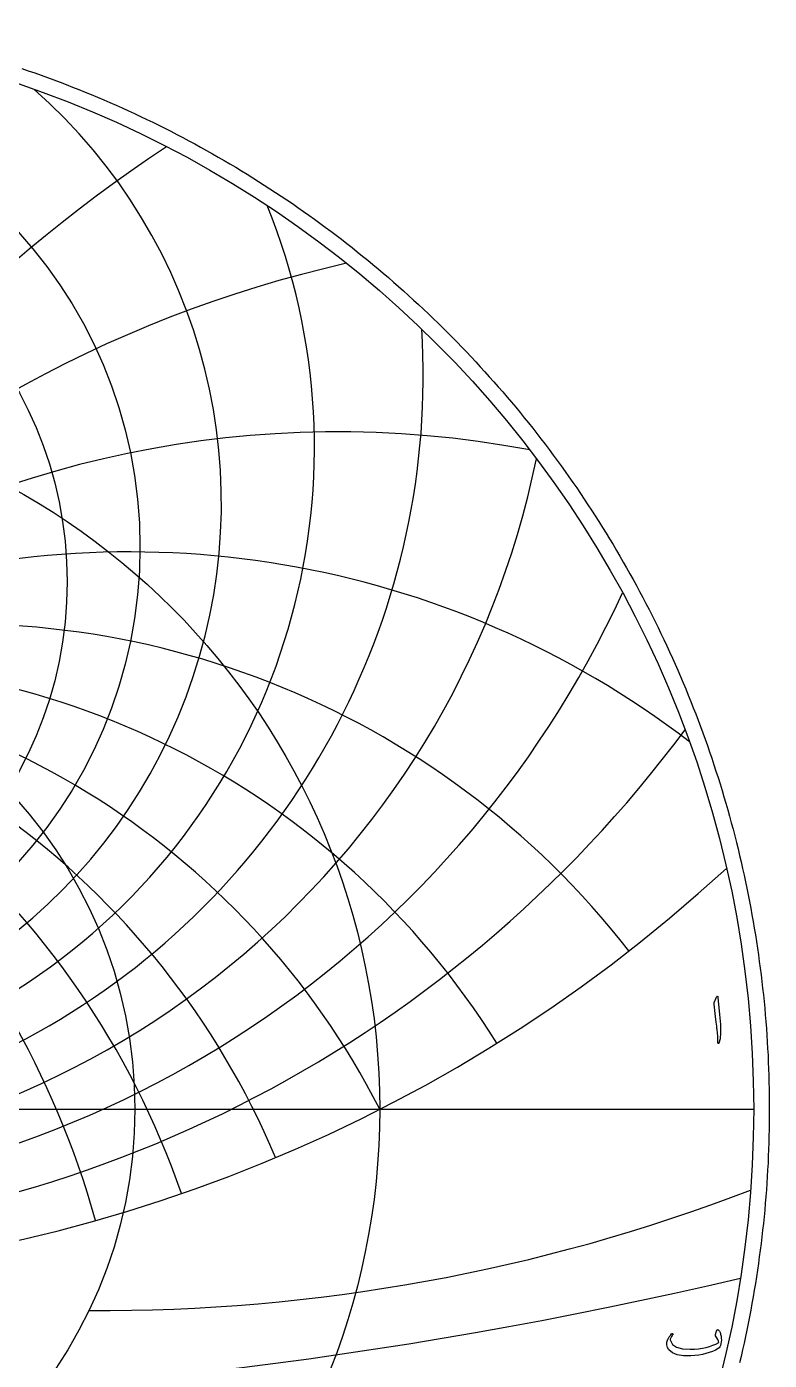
# Model space of a CAD drawing. Header units: millimetres. Extents: x -69 to 69, y -69 to 71.
# Drawn here: x 22.3 to 68.9, y -15.8 to 68 of the extents above; entities that cross this region are included whole.
import ezdxf

# ---------------------------------------------------------------- set-up
doc = ezdxf.new("R2010")
doc.units = ezdxf.units.MM
for name, color, linetype in [('CUT_OUTER', 1, 'Continuous'), ('ENGRAVE', 7, 'Continuous'), ('ENGRAVE_FINE', 8, 'Continuous'), ('TEXT', 5, 'Continuous')]:
    doc.layers.add(name, color=color, linetype=linetype)

msp = doc.modelspace()

# ---------------------------------------------------------------- linework, layer by layer
at = {"layer": 'CUT_OUTER'}
msp.add_lwpolyline([(22.0241, 65.3194), (22.4245, 65.1831), (22.824, 65.0443), (23.2227, 64.903), (23.6205, 64.7593), (24.0174, 64.6131), (24.4134, 64.4645), (24.8085, 64.3135), (25.2026, 64.1601), (25.5958, 64.0042), (25.9881, 63.846), (26.3793, 63.6853), (26.7696, 63.5223), (27.1589, 63.3568), (27.5471, 63.189), (27.9343, 63.0188), (28.3204, 62.8462), (28.7055, 62.6712), (29.0895, 62.4939), (29.4724, 62.3142), (29.8542, 62.1322), (30.2349, 61.9479), (30.6144, 61.7612), (30.9928, 61.5722), (31.37, 61.3809), (31.7461, 61.1872), (32.1209, 60.9913), (32.4946, 60.793), (32.867, 60.5925), (33.2381, 60.3897), (33.6081, 60.1846), (33.9767, 59.9773), (34.3441, 59.7677), (34.7102, 59.5558), (35.0749, 59.3417), (35.4384, 59.1254), (35.8005, 58.9068), (36.1613, 58.686), (36.5207, 58.4631), (36.8787, 58.2379), (37.2354, 58.0105), (37.5906, 57.7809), (37.9444, 57.5492), (38.2968, 57.3153), (38.6478, 57.0792), (38.9973, 56.841), (39.3453, 56.6006), (39.6919, 56.3582), (40.037, 56.1136), (40.3805, 55.8668), (40.7225, 55.618), (41.063, 55.3671), (41.402, 55.1141), (41.7394, 54.859), (42.0752, 54.6019), (42.4095, 54.3427), (42.7421, 54.0814), (43.0731, 53.8182), (43.4025, 53.5529), (43.7303, 53.2855), (44.0564, 53.0162), (44.3809, 52.7449), (44.7037, 52.4716), (45.0248, 52.1963), (45.3443, 51.919), (45.662, 51.6398), (45.978, 51.3587), (46.2922, 51.0756), (46.6048, 50.7906), (46.9155, 50.5037), (47.2245, 50.2149), (47.5318, 49.9242), (47.8372, 49.6316), (48.1408, 49.3371), (48.4426, 49.0408), (48.7426, 48.7426), (49.0408, 48.4426), (49.3371, 48.1408), (49.6316, 47.8372), (49.9242, 47.5318), (50.2149, 47.2245), (50.5037, 46.9155), (50.7906, 46.6048), (51.0756, 46.2922), (51.3587, 45.978), (51.6398, 45.662), (51.919, 45.3443), (52.1963, 45.0248), (52.4716, 44.7037), (52.7449, 44.3809), (53.0162, 44.0564), (53.2855, 43.7303), (53.5529, 43.4025), (53.8182, 43.0731), (54.0814, 42.7421), (54.3427, 42.4095), (54.6019, 42.0752), (54.859, 41.7394), (55.1141, 41.402), (55.3671, 41.063), (55.618, 40.7225), (55.8668, 40.3805), (56.1136, 40.037), (56.3582, 39.6919), (56.6006, 39.3453), (56.841, 38.9973), (57.0792, 38.6478), (57.3153, 38.2968), (57.5492, 37.9444), (57.7809, 37.5906), (58.0105, 37.2354), (58.2379, 36.8787), (58.4631, 36.5207), (58.686, 36.1613), (58.9068, 35.8005), (59.1254, 35.4384), (59.3417, 35.0749), (59.5558, 34.7102), (59.7677, 34.3441), (59.9773, 33.9767), (60.1846, 33.6081), (60.3897, 33.2381), (60.5925, 32.867), (60.793, 32.4946), (60.9913, 32.1209), (61.1872, 31.7461), (61.3809, 31.37), (61.5722, 30.9928), (61.7612, 30.6144), (61.9479, 30.2349), (62.1322, 29.8542), (62.3142, 29.4724), (62.4939, 29.0895), (62.6712, 28.7055), (62.8462, 28.3204), (63.0188, 27.9343), (63.189, 27.5471), (63.3568, 27.1589), (63.5223, 26.7696), (63.6853, 26.3793), (63.846, 25.9881), (64.0042, 25.5958), (64.1601, 25.2026), (64.3135, 24.8085), (64.4645, 24.4134), (64.6131, 24.0174), (64.7593, 23.6205), (64.903, 23.2227), (65.0443, 22.824), (65.1831, 22.4245), (65.3194, 22.0241), (65.4534, 21.6229), (65.5848, 21.2208), (65.7138, 20.818), (65.8403, 20.4144), (65.9643, 20.01), (66.0858, 19.6049), (66.2049, 19.1991), (66.3214, 18.7925), (66.4355, 18.3852), (66.5471, 17.9772), (66.6561, 17.5685), (66.7626, 17.1592), (66.8667, 16.7492), (66.9682, 16.3386), (67.0672, 15.9274), (67.1636, 15.5156), (67.2576, 15.1032), (67.349, 14.6902), (67.4379, 14.2767), (67.5242, 13.8626), (67.608, 13.4481), (67.6892, 13.033), (67.7679, 12.6174), (67.8441, 12.2013), (67.9177, 11.7848), (67.9887, 11.3679), (68.0572, 10.9505), (68.1231, 10.5327), (68.1864, 10.1145), (68.2472, 9.6959), (68.3054, 9.277), (68.361, 8.8577), (68.4141, 8.4381), (68.4646, 8.0181), (68.5125, 7.5979), (68.5578, 7.1774), (68.6006, 6.7566), (68.6407, 6.3355), (68.6783, 5.9142), (68.7133, 5.4927), (68.7457, 5.071), (68.7755, 4.6491), (68.8028, 4.227), (68.8274, 3.8047), (68.8495, 3.3824), (68.8689, 2.9598), (68.8858, 2.5372), (68.9001, 2.1145), (68.9117, 1.6917), (68.9208, 1.2688), (68.9273, 0.8459), (68.9312, 0.423), (68.9325, 0), (68.9312, -0.423), (68.9273, -0.8459), (68.9208, -1.2688), (68.9117, -1.6917), (68.9001, -2.1145), (68.8858, -2.5372), (68.8689, -2.9598), (68.8495, -3.3824), (68.8274, -3.8047), (68.8028, -4.227), (68.7755, -4.6491), (68.7457, -5.071), (68.7133, -5.4927), (68.6783, -5.9142), (68.6407, -6.3355), (68.6006, -6.7566), (68.5578, -7.1774), (68.5125, -7.5979), (68.4646, -8.0181), (68.4141, -8.4381), (68.361, -8.8577), (68.3054, -9.277), (68.2472, -9.6959), (68.1864, -10.1145), (68.1231, -10.5327), (68.0572, -10.9505), (67.9887, -11.3679), (67.9177, -11.7848), (67.8441, -12.2013), (67.7679, -12.6174), (67.6892, -13.033), (67.608, -13.4481), (67.5242, -13.8626), (67.4379, -14.2767), (67.349, -14.6902), (67.2576, -15.1032), (67.1636, -15.5156), (67.0672, -15.9274)], dxfattribs=at)
at = {"layer": 'ENGRAVE'}
msp.add_lwpolyline([(-67.95, 0), (67.95, 0)], dxfattribs=at)
for centre, radius in [((0, 0), 67.95), ((0, 35.2868), 29.431), ((0, 33.1052), 24.8614), ((0, 0), 44.4794), ((0, 0), 29.1157)]:
    msp.add_circle(centre, radius, dxfattribs=at)
for centre, radius, start, end in [((0, 38.0422), 34.5416, 131.217225, 48.782775), ((0, 41.5428), 40.378, 157.921197, 22.078803), ((0, 46.0441), 47.2088, 176.459436, 3.540564), ((0, 51.941), 55.4416, 191.562988, 348.437012), ((0, 59.875), 65.7308, 204.693673, 335.306327), ((0, -22.6634), 49.9203, 27, 153), ((0, -22.6634), 49.9203, 27, 153), ((0, 70.958), 79.2018, 216.531385, 323.468615), ((0, 87.2956), 97.9742, 227.454482, 312.545518), ((27.043, 100.9257), 113.5593, 269.591509, 291.011145)]:
    msp.add_arc(centre, radius, start, end, dxfattribs=at)
at = {"layer": 'ENGRAVE_FINE'}
for centre, radius, start, end in [((86.4646, -22.6634), 99.8407, 123.681398, 172.638593), ((86.4646, -22.6634), 99.8407, 123.681398, 172.638593), ((59.4927, -22.6634), 77.6623, 102.711525, 170.012184), ((59.4927, -22.6634), 77.6623, 102.711525, 170.012184), ((41.8881, -22.6634), 65.1664, 79.386319, 167.224604), ((41.8881, -22.6634), 65.1664, 79.386319, 167.224604), ((-28.8215, -22.6634), 57.643, 15.782919, 127.503789), ((-28.8215, -22.6634), 57.643, 15.782919, 127.503789), ((28.8215, -22.6634), 57.643, 52.496211, 164.217081), ((28.8215, -22.6634), 57.643, 52.496211, 164.217081), ((-18.1695, -22.6634), 53.1241, 19.084968, 142.149598), ((-18.1695, -22.6634), 53.1241, 19.084968, 142.149598), ((18.1695, -22.6634), 53.1241, 37.850402, 160.915032), ((18.1695, -22.6634), 53.1241, 37.850402, 160.915032), ((-8.8023, -22.6634), 50.6904, 22.779587, 148.066789), ((-8.8023, -22.6634), 50.6904, 22.779587, 148.066789), ((8.8023, -22.6634), 50.6904, 31.933211, 157.220413), ((8.8023, -22.6634), 50.6904, 31.933211, 157.220413), ((0, 273.3699), 291.7938, 256.701805, 283.298195)]:
    msp.add_arc(centre, radius, start, end, dxfattribs=at)
at = {"layer": 'TEXT'}
for points in [[(65.5923, 6.9907), (65.6333, 7.07), (65.6663, 7.0979), (65.6912, 7.0743), (65.708, 6.9993), (65.8066, 5.9491), (65.8653, 5.3045), (65.8784, 4.7896), (65.846, 4.4044), (65.7681, 4.1488), (65.7539, 4.1279), (65.7413, 4.1166), (65.7303, 4.115), (65.7209, 4.1231), (65.7134, 4.1357), (65.708, 4.152), (65.7048, 4.1721), (65.7038, 4.1959), (65.7038, 4.3816), (65.6952, 4.5785), (65.678, 4.7867), (65.6523, 5.0061), (65.6467, 5.0634), (65.6298, 5.2183), (65.6017, 5.4706), (65.5623, 5.8205), (65.468, 6.5964), (65.4659, 6.6376), (65.468, 6.6757), (65.4744, 6.7105), (65.4852, 6.7421)], [(65.7419, -13.8624), (65.7707, -13.8985), (65.7971, -13.9385), (65.8211, -13.9821), (65.8426, -14.0295), (65.8618, -14.0804), (65.8785, -14.1346), (65.8929, -14.1919), (65.9048, -14.2524), (65.9203, -14.3741), (65.9241, -14.4946), (65.9161, -14.6141), (65.8962, -14.7325), (65.8662, -14.8381), (65.8276, -14.9233), (65.7805, -14.9881), (65.7248, -15.0326), (65.548, -15.1261), (65.3604, -15.2094), (65.1622, -15.2825), (64.9532, -15.3455), (64.7335, -15.3977), (64.5031, -15.4387), (64.262, -15.4685), (64.0102, -15.4869), (63.5381, -15.4821), (63.1508, -15.4162), (62.848, -15.2892), (62.63, -15.1012), (62.5405, -14.9541), (62.4992, -14.7957), (62.5062, -14.6262), (62.5614, -14.4453), (62.58, -14.4064), (62.6016, -14.3666), (62.6261, -14.326), (62.6535, -14.2846), (62.6839, -14.2424), (62.7173, -14.1994), (62.7536, -14.1556), (62.7928, -14.111), (62.806, -14.0984), (62.8196, -14.0906), (62.8338, -14.0877), (62.8486, -14.0896), (62.8585, -14.0933), (62.8668, -14.1003), (62.8735, -14.1105), (62.8786, -14.1238), (62.881, -14.1364), (62.8796, -14.1485), (62.8745, -14.16), (62.8657, -14.171), (62.829, -14.2147), (62.7961, -14.2599), (62.7669, -14.3068), (62.7414, -14.3553), (62.724, -14.4017), (62.7146, -14.4464), (62.7133, -14.4895), (62.72, -14.5311), (62.8539, -14.7735), (63.1057, -14.9436), (63.4755, -15.0414), (63.963, -15.0669), (64.2311, -15.0566), (64.4865, -15.0342), (64.7294, -14.9998), (64.9596, -14.9533), (65.1776, -14.8947), (65.3835, -14.8241), (65.5773, -14.7415), (65.7591, -14.6468), (65.7414, -14.5584), (65.7012, -14.4603), (65.6385, -14.3526), (65.5533, -14.2353), (65.5506, -14.224), (65.5512, -14.2031), (65.5549, -14.1726), (65.5619, -14.1324), (65.5638, -14.1284), (65.5651, -14.1249), (65.5659, -14.122), (65.5662, -14.1196), (65.5801, -14.0649), (65.6005, -14.0038), (65.6273, -13.9363), (65.6605, -13.8624), (65.6752, -13.8399), (65.6937, -13.8324), (65.7159, -13.8399), (65.7419, -13.8624)]]:
    msp.add_lwpolyline(points, close=True, dxfattribs=at)

doc.saveas('drawing.dxf')
